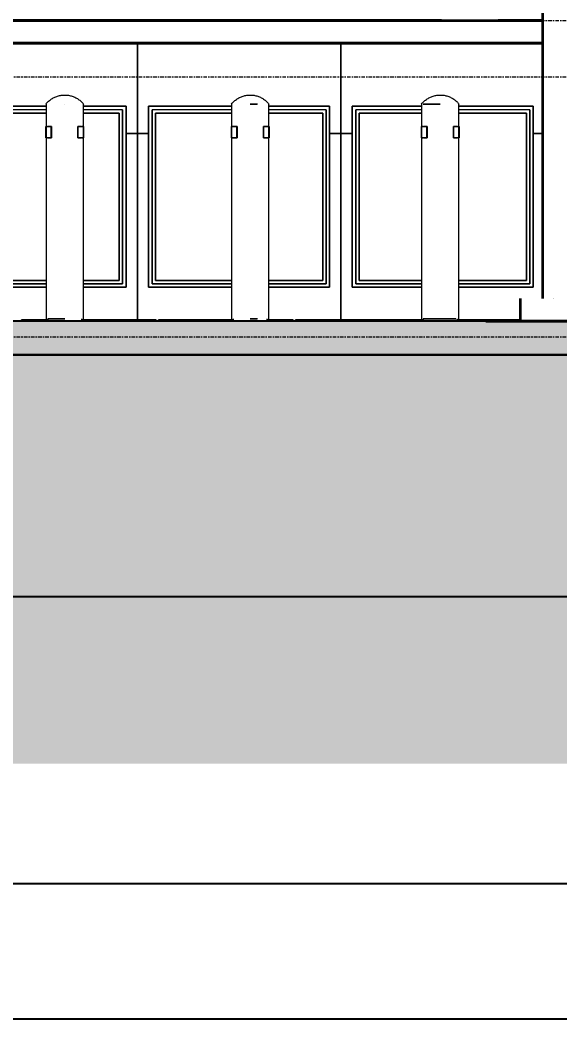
# Model space of a CAD drawing. Header units: millimetres. Extents: x 652554 to 1678317, y -308114 to 170803.
# Drawn here: x 746410 to 748793, y 150717 to 155235 of the extents above; entities that cross this region are included whole.
import ezdxf

# ---------------------------------------------------------------- set-up
doc = ezdxf.new("R2010")
doc.units = ezdxf.units.MM
doc.linetypes.add('Centre', pattern=[31.75, 6.35, -4.7625, 15.875, -4.7625])
doc.layers.get('Defpoints').update_dxf_attribs({"color": 250})
for name, color, linetype, lineweight in [('A-ANNO-DIMS', 1, 'Continuous', 9), ('A-COLS-E', 1, 'Continuous', 35), ('A-DETL-GENF', 2, 'Continuous', 35), ('A-DETL-THIN', 1, 'Continuous', 25), ('A-FLOR-E', 2, 'Continuous', 35), ('A-FLOR-FNSH', 2, 'Continuous', 70), ('A-FLOR-LEVL', 3, 'Continuous', 9), ('A-FLOR-PATT', 1, 'Continuous', 70), ('A-GENM', 1, 'Continuous', 9), ('A-GLAZ-CURT', 2, 'Continuous', 9), ('E-LITE-EQPM', 2, 'Continuous', 35), ('I-WALL-E', 2, 'Continuous', 35), ('WALL-E', 2, 'Continuous', 35)]:
    doc.layers.add(name, color=color, linetype=linetype, lineweight=lineweight)
doc.layers.add('DIM', color=1, linetype='Continuous')
doc.styles.add('Arial_2', font='arial.ttf', dxfattribs={"height": 3})
doc.dimstyles.new('DPA-DIM-3_0_C-C', dxfattribs={"dimscale": 304.8, "dimtxt": 153.03891, "dimasz": 0.246063, "dimexe": 0.328084, "dimexo": 0.0625, "dimgap": 0.082021, "dimtad": 1, "dimdec": 0, "dimzin": 0, "dimdsep": 46, "dimtxsty": 'Arial_2', "dimblk1": 'DOTBLANK', "dimblk2": 'DOTBLANK', "dimsah": 1, "dimcen": 0.09, "dimdle": 0.328084, "dimadec": 8, "dimazin": 0, "dimtfac": 1, "dimtdec": 4, "dimtix": 1, "dimtmove": 0, "dimatfit": 3, "dimfxl": 0.656168, "dimfxlon": 1, "dimtvp": 1, "dimtolj": 1, "dimtzin": 0, "dimarcsym": 2})
doc.dimstyles.new('DPA-DIM-3_0_T-T', dxfattribs={"dimscale": 304.8, "dimtxt": 153.03891, "dimasz": 0.328084, "dimexe": 0.328084, "dimexo": 0.0625, "dimgap": 0.082021, "dimtad": 1, "dimdec": 0, "dimzin": 0, "dimdsep": 46, "dimtxsty": 'Arial_2', "dimblk1": 'OBLIQUE', "dimblk2": 'OBLIQUE', "dimsah": 1, "dimcen": 0.09, "dimdle": 0.328084, "dimadec": 8, "dimazin": 0, "dimtfac": 1, "dimtdec": 4, "dimtix": 1, "dimtmove": 0, "dimatfit": 3, "dimfxl": 0.656168, "dimfxlon": 1, "dimtvp": 1, "dimtolj": 1, "dimtzin": 0, "dimarcsym": 2})

# ---------------------------------------------------------------- blocks, each defined once
blk = doc.blocks.new('DPA_Rectangular - 250 x 400 mm-V288-2240-01 ENTRANCE 2 ELEVATION 2')
at = {"layer": 'A-COLS-E'}
for p, q in [((-23084, 106400), (-23056.4, 106400)), ((-23056.4, 106400), (-23084, 106400)), ((-23084, 106400), (-23084, 105810)), ((-23084, 105810), (-23084, 106400)), ((-22956.4, 106400), (-22834, 106400)), ((-22834, 106400), (-22956.4, 106400)), ((-22834, 105810), (-22834, 106400)), ((-22834, 105810), (-22834, 106400)), ((-23084, 102450), (-22834, 102450)), ((-22834, 102450), (-23084, 102450))]:
    blk.add_line(p, q, dxfattribs=at)
blk = doc.blocks.new('DPA_CP_Entrance Facade Base Panel - Facade Base Panel-V384-2240-01 ENTRANCE 2 ELEVATION 2')
at = {"layer": 'A-GLAZ-CURT'}
for p, q in [((-25329, 102450), (-24429, 102450)), ((-24429, 102450), (-25329, 102450)), ((-25329, 101225), (-25329, 102450)), ((-25329, 102450), (-25329, 101225)), ((-24429, 102450), (-24429, 101225)), ((-24429, 102450), (-24429, 101225)), ((-25279, 101370), (-25279, 102170)), ((-25279, 102170), (-25279, 101370)), ((-25279, 102170), (-24832.5, 102170)), ((-24832.5, 102170), (-25279, 102170)), ((-25264, 101385), (-25264, 102155)), ((-24832.5, 102155), (-25264, 102155)), ((-25264, 102155), (-25264, 101385)), ((-24832.5, 102155), (-25264, 102155)), ((-24494, 102155), (-24667.6, 102155)), ((-24494, 102155), (-24667.6, 102155)), ((-24667.5, 102170), (-24479, 102170)), ((-24479, 102170), (-24667.5, 102170)), ((-24494, 102155), (-24494, 101385)), ((-24494, 101385), (-24494, 102155)), ((-24479, 102170), (-24479, 101370)), ((-24479, 101370), (-24479, 102170)), ((-25249, 101400), (-25249, 102140)), ((-24832.5, 102140), (-25249, 102140)), ((-25249, 102140), (-25249, 101400)), ((-24832.5, 102140), (-25249, 102140)), ((-25249, 102140), (-25249, 101400)), ((-24832.5, 102140), (-25249, 102140)), ((-25249, 102140), (-24832.5, 102140)), ((-25249, 101400), (-25249, 102140)), ((-24509, 102140), (-24667.6, 102140)), ((-24509, 102140), (-24667.6, 102140)), ((-24509, 102140), (-24667.6, 102140)), ((-24667.6, 102140), (-24509, 102140)), ((-24509, 102140), (-24509, 101400)), ((-24509, 101400), (-24509, 102140)), ((-24509, 101400), (-24509, 102140)), ((-24509, 102140), (-24509, 101400)), ((-25329, 102050), (-25279, 102050)), ((-25279, 102050), (-25329, 102050)), ((-25329, 101225), (-25329, 102050)), ((-25329, 102050), (-25329, 101225)), ((-24479, 102050), (-24429, 102050)), ((-24429, 102050), (-24479, 102050)), ((-24429, 102050), (-24429, 101225)), ((-24429, 102050), (-24429, 101225)), ((-24832.5, 101400), (-25249, 101400)), ((-25249, 101400), (-24832.5, 101400)), ((-25249, 101400), (-24832.5, 101400)), ((-24832.5, 101400), (-25249, 101400)), ((-24509, 101400), (-24667.5, 101400)), ((-24667.5, 101400), (-24509, 101400)), ((-24667.5, 101400), (-24509, 101400)), ((-24509, 101400), (-24667.5, 101400)), ((-24832.5, 101370), (-25279, 101370)), ((-25279, 101370), (-24832.5, 101370)), ((-24832.5, 101385), (-25264, 101385)), ((-25264, 101385), (-24832.5, 101385)), ((-24494, 101385), (-24667.5, 101385)), ((-24667.5, 101385), (-24494, 101385)), ((-24479, 101370), (-24667.5, 101370)), ((-24667.5, 101370), (-24479, 101370)), ((-24950.8, 101220), (-24940.6, 101220)), ((-24940.6, 101220), (-24950.8, 101220)), ((-24950.8, 101220), (-24940.6, 101220)), ((-24940.6, 101220), (-24950.8, 101220))]:
    blk.add_line(p, q, dxfattribs=at)
blk = doc.blocks.new('DPA_CP_Entrance Facade Base Panel - Facade Base Panel-V385-2240-01 ENTRANCE 2 ELEVATION 2')
at = {"layer": 'A-GLAZ-CURT'}
for p, q in [((-24429, 102450), (-23529, 102450)), ((-23529, 102450), (-24429, 102450)), ((-24429, 101225), (-24429, 102450)), ((-24429, 102450), (-24429, 101225)), ((-23529, 102450), (-23529, 101225)), ((-23529, 102450), (-23529, 101225)), ((-24379, 101370), (-24379, 102170)), ((-24379, 102170), (-24379, 101370)), ((-24379, 102170), (-24012.5, 102170)), ((-24012.5, 102170), (-24379, 102170)), ((-24364, 101385), (-24364, 102155)), ((-24012.5, 102155), (-24364, 102155)), ((-24364, 102155), (-24364, 101385)), ((-24012.5, 102155), (-24364, 102155)), ((-23594, 102155), (-23847.6, 102155)), ((-23594, 102155), (-23847.6, 102155)), ((-23847.5, 102170), (-23579, 102170)), ((-23579, 102170), (-23847.5, 102170)), ((-23594, 102155), (-23594, 101385)), ((-23594, 101385), (-23594, 102155)), ((-23579, 102170), (-23579, 101370)), ((-23579, 101370), (-23579, 102170)), ((-24349, 101400), (-24349, 102140)), ((-24012.5, 102140), (-24349, 102140)), ((-24349, 102140), (-24349, 101400)), ((-24012.5, 102140), (-24349, 102140)), ((-24349, 102140), (-24349, 101400)), ((-24012.5, 102140), (-24349, 102140)), ((-24349, 102140), (-24012.5, 102140)), ((-24349, 101400), (-24349, 102140)), ((-23609, 102140), (-23847.6, 102140)), ((-23609, 102140), (-23847.6, 102140)), ((-23609, 102140), (-23847.6, 102140)), ((-23847.6, 102140), (-23609, 102140)), ((-23609, 102140), (-23609, 101400)), ((-23609, 101400), (-23609, 102140)), ((-23609, 101400), (-23609, 102140)), ((-23609, 102140), (-23609, 101400)), ((-24429, 102050), (-24379, 102050)), ((-24379, 102050), (-24429, 102050)), ((-24429, 101225), (-24429, 102050)), ((-24429, 102050), (-24429, 101225)), ((-23579, 102050), (-23529, 102050)), ((-23529, 102050), (-23579, 102050)), ((-23529, 102050), (-23529, 101225)), ((-23529, 102050), (-23529, 101225)), ((-24012.5, 101400), (-24349, 101400)), ((-24349, 101400), (-24012.5, 101400)), ((-24349, 101400), (-24012.5, 101400)), ((-24012.5, 101400), (-24349, 101400)), ((-23609, 101400), (-23847.5, 101400)), ((-23847.5, 101400), (-23609, 101400)), ((-23847.5, 101400), (-23609, 101400)), ((-23609, 101400), (-23847.5, 101400)), ((-24012.5, 101370), (-24379, 101370)), ((-24379, 101370), (-24012.5, 101370)), ((-24012.5, 101385), (-24364, 101385)), ((-24364, 101385), (-24012.5, 101385)), ((-23594, 101385), (-23847.5, 101385)), ((-23847.5, 101385), (-23594, 101385)), ((-23579, 101370), (-23847.5, 101370)), ((-23847.5, 101370), (-23579, 101370)), ((-24345.6, 101220), (-24335.3, 101220)), ((-24335.3, 101220), (-24345.6, 101220)), ((-24345.6, 101220), (-24335.3, 101220)), ((-24335.3, 101220), (-24345.6, 101220)), ((-23740.3, 101220), (-23730.1, 101220)), ((-23730.1, 101220), (-23740.3, 101220)), ((-23740.3, 101220), (-23730.1, 101220)), ((-23730.1, 101220), (-23740.3, 101220))]:
    blk.add_line(p, q, dxfattribs=at)
blk = doc.blocks.new('DPA_CP_Entrance Facade Base Panel - Facade Base Panel-V386-2240-01 ENTRANCE 2 ELEVATION 2')
at = {"layer": 'A-GLAZ-CURT'}
for p, q in [((-23529, 102450), (-22639, 102450)), ((-22639, 102450), (-23529, 102450)), ((-23529, 101225), (-23529, 102450)), ((-23529, 102450), (-23529, 101225)), ((-23479, 101370), (-23479, 102170)), ((-23479, 102170), (-23479, 101370)), ((-23479, 102170), (-23172.5, 102170)), ((-23172.5, 102170), (-23479, 102170)), ((-23464, 101385), (-23464, 102155)), ((-23172.5, 102155), (-23464, 102155)), ((-23464, 102155), (-23464, 101385)), ((-23172.5, 102155), (-23464, 102155)), ((-22694, 102155), (-23007.6, 102155)), ((-22694, 102155), (-23007.6, 102155)), ((-23007.5, 102170), (-22679, 102170)), ((-22679, 102170), (-23007.5, 102170)), ((-22694, 102155), (-22694, 101385)), ((-22694, 101385), (-22694, 102155)), ((-22679, 102170), (-22679, 101370)), ((-22679, 101370), (-22679, 102170)), ((-23449, 101400), (-23449, 102140)), ((-23172.5, 102140), (-23449, 102140)), ((-23449, 102140), (-23449, 101400)), ((-23172.5, 102140), (-23449, 102140)), ((-23449, 102140), (-23449, 101400)), ((-23172.5, 102140), (-23449, 102140)), ((-23449, 102140), (-23172.5, 102140)), ((-23449, 101400), (-23449, 102140)), ((-22709, 102140), (-23007.6, 102140)), ((-22709, 102140), (-23007.6, 102140)), ((-22709, 102140), (-23007.6, 102140)), ((-23007.6, 102140), (-22709, 102140)), ((-22709, 102140), (-22709, 101400)), ((-22709, 101400), (-22709, 102140)), ((-22709, 101400), (-22709, 102140)), ((-22709, 102140), (-22709, 101400)), ((-23529, 102050), (-23479, 102050)), ((-23479, 102050), (-23529, 102050)), ((-23529, 101225), (-23529, 102050)), ((-23529, 102050), (-23529, 101225)), ((-22679, 102050), (-22639, 102050)), ((-22639, 102050), (-22679, 102050)), ((-23172.5, 101400), (-23449, 101400)), ((-23449, 101400), (-23172.5, 101400)), ((-23449, 101400), (-23172.5, 101400)), ((-23172.5, 101400), (-23449, 101400)), ((-22709, 101400), (-23007.5, 101400)), ((-23007.5, 101400), (-22709, 101400)), ((-23007.5, 101400), (-22709, 101400)), ((-22709, 101400), (-23007.5, 101400)), ((-23172.5, 101370), (-23479, 101370)), ((-23479, 101370), (-23172.5, 101370)), ((-23172.5, 101385), (-23464, 101385)), ((-23464, 101385), (-23172.5, 101385)), ((-22694, 101385), (-23007.5, 101385)), ((-23007.5, 101385), (-22694, 101385)), ((-22679, 101370), (-23007.5, 101370)), ((-23007.5, 101370), (-22679, 101370))]:
    blk.add_line(p, q, dxfattribs=at)
blk = doc.blocks.new('BOLLARD - BOLLARD-V457-2240-01 ENTRANCE 2 ELEVATION 2')
at = {"layer": 'A-GENM'}
for p, q in [((-23172.5, 102180), (-23172.5, 101230)), ((-23166.4, 102180), (-23166.4, 102180)), ((-23090, 102180), (-23166.2, 102180)), ((-23166.2, 102180), (-23090, 102180)), ((-23090, 102180), (-23090, 102180)), ((-23007.5, 101230), (-23007.5, 102180)), ((-23174.5, 102080), (-23174.5, 102030)), ((-23173.1, 102080), (-23149.8, 102080)), ((-23166.9, 102080), (-23172.5, 102080)), ((-23148.3, 102080), (-23164.8, 102080)), ((-23149.8, 102080), (-23148.3, 102080)), ((-23149.8, 102030), (-23149.8, 102080)), ((-23148.3, 102080), (-23148.3, 102030)), ((-23015.2, 102080), (-23031.7, 102080)), ((-23031.7, 102080), (-23030.2, 102080)), ((-23031.7, 102030), (-23031.7, 102080)), ((-23030.2, 102080), (-23006.9, 102080)), ((-23030.2, 102030), (-23030.2, 102080)), ((-23007.5, 102080), (-23013.1, 102080)), ((-23005.5, 102030), (-23005.5, 102080)), ((-23149.8, 102030), (-23173.1, 102030)), ((-23172.5, 102030), (-23166.9, 102030)), ((-23164.8, 102030), (-23148.3, 102030)), ((-23148.3, 102030), (-23149.8, 102030)), ((-23030.2, 102030), (-23031.7, 102030)), ((-23031.7, 102030), (-23015.2, 102030)), ((-23006.9, 102030), (-23030.2, 102030)), ((-23013.1, 102030), (-23007.5, 102030)), ((-23090, 101230), (-23166.4, 101230)), ((-23166.2, 101230), (-23090, 101230)), ((-23165, 101230), (-23165, 101220)), ((-23090, 101230), (-23090, 101230)), ((-23090, 101230), (-23090, 101230)), ((-23090, 101230), (-23020.7, 101230)), ((-23020.7, 101230), (-23090, 101230)), ((-23018.9, 101230), (-23018.9, 101230)), ((-23015, 101220), (-23015, 101230))]:
    blk.add_line(p, q, dxfattribs=at)
at = {"layer": 'A-GENM', "flags": 128}
for points in [[(-23172.5, 102180), (-23169.8, 102183.2), (-23167, 102186.4), (-23164.1, 102189.4), (-23161.1, 102192.3), (-23157.9, 102195.1), (-23154.7, 102197.7), (-23151.3, 102200.3), (-23147.8, 102202.6), (-23144.3, 102204.9), (-23140.6, 102207), (-23136.9, 102208.9), (-23133.1, 102210.7), (-23129.3, 102212.4), (-23125.3, 102213.9), (-23121.3, 102215.2), (-23117.3, 102216.4), (-23113.2, 102217.4), (-23109.1, 102218.2), (-23105, 102218.9), (-23100.8, 102219.4), (-23096.6, 102219.8), (-23092.4, 102220), (-23090, 102220)], [(-23090, 102220), (-23085.8, 102219.9), (-23081.6, 102219.7), (-23077.4, 102219.2), (-23073.3, 102218.7), (-23069.1, 102217.9), (-23065, 102217), (-23061, 102215.9), (-23056.9, 102214.7), (-23053, 102213.3), (-23049.1, 102211.7), (-23045.2, 102210), (-23041.5, 102208.1), (-23037.8, 102206.1), (-23034.2, 102203.9), (-23030.7, 102201.6), (-23027.2, 102199.2), (-23023.9, 102196.6), (-23020.7, 102193.9), (-23017.6, 102191.1), (-23014.6, 102188.1), (-23011.8, 102185.1), (-23009, 102181.9), (-23007.5, 102180)]]:
    blk.add_lwpolyline(points, dxfattribs=at)
blk = doc.blocks.new('BOLLARD - BOLLARD-V458-2240-01 ENTRANCE 2 ELEVATION 2')
at = {"layer": 'A-GENM'}
for p, q in [((-24012.5, 102180), (-24012.5, 101230)), ((-23930, 102180), (-23930, 102180)), ((-23930, 102180), (-23899.3, 102180)), ((-23898.4, 102180), (-23930, 102180)), ((-23847.5, 101230), (-23847.5, 102180)), ((-24014.5, 102080), (-24014.5, 102030)), ((-24013.1, 102080), (-23989.8, 102080)), ((-24006.9, 102080), (-24012.5, 102080)), ((-23988.3, 102080), (-24004.8, 102080)), ((-23989.8, 102080), (-23988.3, 102080)), ((-23989.8, 102030), (-23989.8, 102080)), ((-23988.3, 102080), (-23988.3, 102030)), ((-23855.2, 102080), (-23871.7, 102080)), ((-23871.7, 102080), (-23870.2, 102080)), ((-23871.7, 102030), (-23871.7, 102080)), ((-23870.2, 102080), (-23846.9, 102080)), ((-23870.2, 102030), (-23870.2, 102080)), ((-23847.5, 102080), (-23853.1, 102080)), ((-23845.5, 102030), (-23845.5, 102080)), ((-23989.8, 102030), (-24013.1, 102030)), ((-24012.5, 102030), (-24006.9, 102030)), ((-24004.8, 102030), (-23988.3, 102030)), ((-23988.3, 102030), (-23989.8, 102030)), ((-23870.2, 102030), (-23871.7, 102030)), ((-23871.7, 102030), (-23855.2, 102030)), ((-23846.9, 102030), (-23870.2, 102030)), ((-23853.1, 102030), (-23847.5, 102030)), ((-24005, 101230), (-24005, 101220)), ((-23930, 101230), (-23930, 101230)), ((-23930, 101230), (-23899.3, 101230)), ((-23898.4, 101230), (-23930, 101230)), ((-23930, 101230), (-23930, 101230)), ((-23930, 101230), (-23930, 101230)), ((-23855, 101220), (-23855, 101230))]:
    blk.add_line(p, q, dxfattribs=at)
at = {"layer": 'A-GENM', "flags": 128}
for points in [[(-24012.5, 102180), (-24009.8, 102183.2), (-24007, 102186.4), (-24004.1, 102189.4), (-24001.1, 102192.3), (-23997.9, 102195.1), (-23994.7, 102197.7), (-23991.3, 102200.3), (-23987.8, 102202.6), (-23984.3, 102204.9), (-23980.6, 102207), (-23976.9, 102208.9), (-23973.1, 102210.7), (-23969.3, 102212.4), (-23965.3, 102213.9), (-23961.3, 102215.2), (-23957.3, 102216.4), (-23953.2, 102217.4), (-23949.1, 102218.2), (-23945, 102218.9), (-23940.8, 102219.4), (-23936.6, 102219.8), (-23932.4, 102220), (-23930, 102220)], [(-23930, 102220), (-23925.8, 102219.9), (-23921.6, 102219.7), (-23917.4, 102219.2), (-23913.3, 102218.7), (-23909.1, 102217.9), (-23905, 102217), (-23901, 102215.9), (-23896.9, 102214.7), (-23893, 102213.3), (-23889.1, 102211.7), (-23885.2, 102210), (-23881.5, 102208.1), (-23877.8, 102206.1), (-23874.2, 102203.9), (-23870.7, 102201.6), (-23867.2, 102199.2), (-23863.9, 102196.6), (-23860.7, 102193.9), (-23857.6, 102191.1), (-23854.6, 102188.1), (-23851.8, 102185.1), (-23849, 102181.9), (-23847.5, 102180)]]:
    blk.add_lwpolyline(points, dxfattribs=at)
blk = doc.blocks.new('BOLLARD - BOLLARD-V459-2240-01 ENTRANCE 2 ELEVATION 2')
at = {"layer": 'A-GENM'}
for p, q in [((-24832.5, 102180), (-24832.5, 101230)), ((-24750, 102180), (-24750, 102180)), ((-24750, 102180), (-24750, 102180)), ((-24667.5, 101230), (-24667.5, 102180)), ((-24834.5, 102080), (-24834.5, 102030)), ((-24833.1, 102080), (-24809.8, 102080)), ((-24826.9, 102080), (-24832.5, 102080)), ((-24808.3, 102080), (-24824.8, 102080)), ((-24809.8, 102080), (-24808.3, 102080)), ((-24809.8, 102030), (-24809.8, 102080)), ((-24808.3, 102080), (-24808.3, 102030)), ((-24675.2, 102080), (-24691.7, 102080)), ((-24691.7, 102080), (-24690.2, 102080)), ((-24691.7, 102030), (-24691.7, 102080)), ((-24690.2, 102080), (-24666.9, 102080)), ((-24690.2, 102030), (-24690.2, 102080)), ((-24667.5, 102080), (-24673.1, 102080)), ((-24665.5, 102030), (-24665.5, 102080)), ((-24809.8, 102030), (-24833.1, 102030)), ((-24832.5, 102030), (-24826.9, 102030)), ((-24824.8, 102030), (-24808.3, 102030)), ((-24808.3, 102030), (-24809.8, 102030)), ((-24690.2, 102030), (-24691.7, 102030)), ((-24691.7, 102030), (-24675.2, 102030)), ((-24666.9, 102030), (-24690.2, 102030)), ((-24673.1, 102030), (-24667.5, 102030)), ((-24825, 101230), (-24825, 101220)), ((-24779.1, 101230), (-24825, 101230)), ((-24825, 101230), (-24779.1, 101230)), ((-24750, 101230), (-24778.7, 101230)), ((-24778.7, 101230), (-24750, 101230)), ((-24750, 101230), (-24750, 101230)), ((-24750, 101230), (-24750, 101230)), ((-24750, 101230), (-24750, 101230)), ((-24675, 101220), (-24675, 101230))]:
    blk.add_line(p, q, dxfattribs=at)
at = {"layer": 'A-GENM', "flags": 128}
for points in [[(-24832.5, 102180), (-24829.8, 102183.2), (-24827, 102186.4), (-24824.1, 102189.4), (-24821.1, 102192.3), (-24817.9, 102195.1), (-24814.7, 102197.7), (-24811.3, 102200.3), (-24807.8, 102202.6), (-24804.3, 102204.9), (-24800.6, 102207), (-24796.9, 102208.9), (-24793.1, 102210.7), (-24789.3, 102212.4), (-24785.3, 102213.9), (-24781.3, 102215.2), (-24777.3, 102216.4), (-24773.2, 102217.4), (-24769.1, 102218.2), (-24765, 102218.9), (-24760.8, 102219.4), (-24756.6, 102219.8), (-24752.4, 102220), (-24750, 102220)], [(-24750, 102220), (-24745.8, 102219.9), (-24741.6, 102219.7), (-24737.4, 102219.2), (-24733.3, 102218.7), (-24729.1, 102217.9), (-24725, 102217), (-24721, 102215.9), (-24716.9, 102214.7), (-24713, 102213.3), (-24709.1, 102211.7), (-24705.2, 102210), (-24701.5, 102208.1), (-24697.8, 102206.1), (-24694.2, 102203.9), (-24690.7, 102201.6), (-24687.2, 102199.2), (-24683.9, 102196.6), (-24680.7, 102193.9), (-24677.6, 102191.1), (-24674.6, 102188.1), (-24671.8, 102185.1), (-24669, 102181.9), (-24667.5, 102180)]]:
    blk.add_lwpolyline(points, dxfattribs=at)
blk = doc.blocks.new('DPA_Drainage Gutter_Landscape_Type A - DPA_Drainage Gutter_Landscape_Type A-17956717-2240-01 ENTRANCE 2 ELEVATION 2')
at = {"layer": 'A-GENM'}
for p, q in [((-24940.6, 101225), (-24825, 101225)), ((-24825, 101225), (-24940.6, 101225)), ((-24940.6, 101225), (-24940.6, 101220)), ((-24940.6, 101220), (-24940.6, 101225)), ((-24926.6, 101225), (-24933.6, 101225)), ((-24933.6, 101225), (-24926.6, 101225)), ((-24926.6, 101225), (-24933.6, 101225)), ((-24933.6, 101225), (-24926.6, 101225)), ((-24825, 101225), (-24933.6, 101225)), ((-24933.6, 101225), (-24825, 101225)), ((-24825, 101225), (-24933.6, 101225)), ((-24933.6, 101225), (-24825, 101225)), ((-24906.6, 101225), (-24919.6, 101225)), ((-24919.6, 101225), (-24906.6, 101225)), ((-24906.6, 101225), (-24919.6, 101225)), ((-24919.6, 101225), (-24906.6, 101225)), ((-24886.6, 101225), (-24899.6, 101225)), ((-24899.6, 101225), (-24886.6, 101225)), ((-24886.6, 101225), (-24899.6, 101225)), ((-24899.6, 101225), (-24886.6, 101225)), ((-24866.6, 101225), (-24879.6, 101225)), ((-24879.6, 101225), (-24866.6, 101225)), ((-24866.6, 101225), (-24879.6, 101225)), ((-24879.6, 101225), (-24866.6, 101225)), ((-24846.6, 101225), (-24859.6, 101225)), ((-24859.6, 101225), (-24846.6, 101225)), ((-24846.6, 101225), (-24859.6, 101225)), ((-24859.6, 101225), (-24846.6, 101225)), ((-24826.6, 101225), (-24839.6, 101225)), ((-24839.6, 101225), (-24826.6, 101225)), ((-24826.6, 101225), (-24839.6, 101225)), ((-24839.6, 101225), (-24826.6, 101225)), ((-24675.1, 101225), (-24345.6, 101225)), ((-24345.6, 101225), (-24675.1, 101225)), ((-24666.6, 101225), (-24675.1, 101225)), ((-24675.1, 101225), (-24666.6, 101225)), ((-24666.6, 101225), (-24675.1, 101225)), ((-24675.1, 101225), (-24666.6, 101225)), ((-24352.6, 101225), (-24675.1, 101225)), ((-24675.1, 101225), (-24352.6, 101225)), ((-24352.6, 101225), (-24675.1, 101225)), ((-24675.1, 101225), (-24352.6, 101225)), ((-24646.6, 101225), (-24659.6, 101225)), ((-24659.6, 101225), (-24646.6, 101225)), ((-24646.6, 101225), (-24659.6, 101225)), ((-24659.6, 101225), (-24646.6, 101225)), ((-24626.6, 101225), (-24639.6, 101225)), ((-24639.6, 101225), (-24626.6, 101225)), ((-24626.6, 101225), (-24639.6, 101225)), ((-24639.6, 101225), (-24626.6, 101225)), ((-24606.6, 101225), (-24619.6, 101225)), ((-24619.6, 101225), (-24606.6, 101225)), ((-24606.6, 101225), (-24619.6, 101225)), ((-24619.6, 101225), (-24606.6, 101225)), ((-24586.6, 101225), (-24599.6, 101225)), ((-24599.6, 101225), (-24586.6, 101225)), ((-24586.6, 101225), (-24599.6, 101225)), ((-24599.6, 101225), (-24586.6, 101225)), ((-24566.6, 101225), (-24579.6, 101225)), ((-24579.6, 101225), (-24566.6, 101225)), ((-24566.6, 101225), (-24579.6, 101225)), ((-24579.6, 101225), (-24566.6, 101225)), ((-24546.6, 101225), (-24559.1, 101225)), ((-24559.1, 101225), (-24546.6, 101225)), ((-24546.6, 101225), (-24559.1, 101225)), ((-24559.1, 101225), (-24546.6, 101225)), ((-24526.6, 101225), (-24539.6, 101225)), ((-24539.6, 101225), (-24526.6, 101225)), ((-24526.6, 101225), (-24539.6, 101225)), ((-24539.6, 101225), (-24526.6, 101225)), ((-24506.6, 101225), (-24519.6, 101225)), ((-24519.6, 101225), (-24506.6, 101225)), ((-24506.6, 101225), (-24519.6, 101225)), ((-24519.6, 101225), (-24506.6, 101225)), ((-24486.6, 101225), (-24499.6, 101225)), ((-24499.6, 101225), (-24486.6, 101225)), ((-24486.6, 101225), (-24499.6, 101225)), ((-24499.6, 101225), (-24486.6, 101225)), ((-24466.6, 101225), (-24479.6, 101225)), ((-24479.6, 101225), (-24466.6, 101225)), ((-24466.6, 101225), (-24479.6, 101225)), ((-24479.6, 101225), (-24466.6, 101225)), ((-24446.6, 101225), (-24459.6, 101225)), ((-24459.6, 101225), (-24446.6, 101225)), ((-24446.6, 101225), (-24459.6, 101225)), ((-24459.6, 101225), (-24446.6, 101225)), ((-24426.6, 101225), (-24439.6, 101225)), ((-24439.6, 101225), (-24426.6, 101225)), ((-24426.6, 101225), (-24439.6, 101225)), ((-24439.6, 101225), (-24426.6, 101225)), ((-24406.6, 101225), (-24419.6, 101225)), ((-24419.6, 101225), (-24406.6, 101225)), ((-24406.6, 101225), (-24419.6, 101225)), ((-24419.6, 101225), (-24406.6, 101225)), ((-24386.6, 101225), (-24399.6, 101225)), ((-24399.6, 101225), (-24386.6, 101225)), ((-24386.6, 101225), (-24399.6, 101225)), ((-24399.6, 101225), (-24386.6, 101225)), ((-24366.6, 101225), (-24379.6, 101225)), ((-24379.6, 101225), (-24366.6, 101225)), ((-24366.6, 101225), (-24379.6, 101225)), ((-24379.6, 101225), (-24366.6, 101225)), ((-24352.6, 101225), (-24359.6, 101225)), ((-24359.6, 101225), (-24352.6, 101225)), ((-24352.6, 101225), (-24359.6, 101225)), ((-24359.6, 101225), (-24352.6, 101225)), ((-24345.6, 101220), (-24345.6, 101225)), ((-24345.6, 101220), (-24345.6, 101225)), ((-24335.3, 101225), (-24005, 101225)), ((-24005, 101225), (-24335.3, 101225)), ((-24335.3, 101225), (-24335.3, 101220)), ((-24335.3, 101220), (-24335.3, 101225)), ((-24321.3, 101225), (-24328.3, 101225)), ((-24328.3, 101225), (-24321.3, 101225)), ((-24321.3, 101225), (-24328.3, 101225)), ((-24328.3, 101225), (-24321.3, 101225)), ((-24005, 101225), (-24328.3, 101225)), ((-24328.3, 101225), (-24005, 101225)), ((-24005, 101225), (-24328.3, 101225)), ((-24328.3, 101225), (-24005, 101225)), ((-24301.3, 101225), (-24314.3, 101225)), ((-24314.3, 101225), (-24301.3, 101225)), ((-24301.3, 101225), (-24314.3, 101225)), ((-24314.3, 101225), (-24301.3, 101225)), ((-24281.3, 101225), (-24294.3, 101225)), ((-24294.3, 101225), (-24281.3, 101225)), ((-24281.3, 101225), (-24294.3, 101225)), ((-24294.3, 101225), (-24281.3, 101225)), ((-24261.3, 101225), (-24274.3, 101225)), ((-24274.3, 101225), (-24261.3, 101225)), ((-24261.3, 101225), (-24274.3, 101225)), ((-24274.3, 101225), (-24261.3, 101225)), ((-24241.3, 101225), (-24254.3, 101225)), ((-24254.3, 101225), (-24241.3, 101225)), ((-24241.3, 101225), (-24254.3, 101225)), ((-24254.3, 101225), (-24241.3, 101225)), ((-24221.3, 101225), (-24234.3, 101225)), ((-24234.3, 101225), (-24221.3, 101225)), ((-24221.3, 101225), (-24234.3, 101225)), ((-24234.3, 101225), (-24221.3, 101225)), ((-24201.3, 101225), (-24214.3, 101225)), ((-24214.3, 101225), (-24201.3, 101225)), ((-24201.3, 101225), (-24214.3, 101225)), ((-24214.3, 101225), (-24201.3, 101225)), ((-24181.3, 101225), (-24194.3, 101225)), ((-24194.3, 101225), (-24181.3, 101225)), ((-24181.3, 101225), (-24194.3, 101225)), ((-24194.3, 101225), (-24181.3, 101225)), ((-24161.3, 101225), (-24174.3, 101225)), ((-24174.3, 101225), (-24161.3, 101225)), ((-24161.3, 101225), (-24174.3, 101225)), ((-24174.3, 101225), (-24161.3, 101225)), ((-24141.3, 101225), (-24154.3, 101225)), ((-24154.3, 101225), (-24141.3, 101225)), ((-24141.3, 101225), (-24154.3, 101225)), ((-24154.3, 101225), (-24141.3, 101225)), ((-24121.3, 101225), (-24134.3, 101225)), ((-24134.3, 101225), (-24121.3, 101225)), ((-24121.3, 101225), (-24134.3, 101225)), ((-24134.3, 101225), (-24121.3, 101225)), ((-24101.3, 101225), (-24114.3, 101225)), ((-24114.3, 101225), (-24101.3, 101225)), ((-24101.3, 101225), (-24114.3, 101225)), ((-24114.3, 101225), (-24101.3, 101225)), ((-24081.3, 101225), (-24094.3, 101225)), ((-24094.3, 101225), (-24081.3, 101225)), ((-24081.3, 101225), (-24094.3, 101225)), ((-24094.3, 101225), (-24081.3, 101225)), ((-24061.3, 101225), (-24074.3, 101225)), ((-24074.3, 101225), (-24061.3, 101225)), ((-24061.3, 101225), (-24074.3, 101225)), ((-24074.3, 101225), (-24061.3, 101225)), ((-24041.3, 101225), (-24054.3, 101225)), ((-24054.3, 101225), (-24041.3, 101225)), ((-24041.3, 101225), (-24054.3, 101225)), ((-24054.3, 101225), (-24041.3, 101225)), ((-24021.3, 101225), (-24034.3, 101225)), ((-24034.3, 101225), (-24021.3, 101225)), ((-24021.3, 101225), (-24034.3, 101225)), ((-24034.3, 101225), (-24021.3, 101225)), ((-24005, 101225), (-24014.3, 101225)), ((-24014.3, 101225), (-24005, 101225)), ((-24005, 101225), (-24014.3, 101225)), ((-24014.3, 101225), (-24005, 101225)), ((-23855.1, 101225), (-23740.3, 101225)), ((-23740.3, 101225), (-23855.1, 101225)), ((-23747.3, 101225), (-23855.1, 101225)), ((-23855.1, 101225), (-23747.3, 101225)), ((-23747.3, 101225), (-23855.1, 101225)), ((-23855.1, 101225), (-23747.3, 101225)), ((-23841.3, 101225), (-23854.3, 101225)), ((-23854.3, 101225), (-23841.3, 101225)), ((-23841.3, 101225), (-23854.3, 101225)), ((-23854.3, 101225), (-23841.3, 101225)), ((-23821.3, 101225), (-23834.3, 101225)), ((-23834.3, 101225), (-23821.3, 101225)), ((-23821.3, 101225), (-23834.3, 101225)), ((-23834.3, 101225), (-23821.3, 101225)), ((-23801.3, 101225), (-23814.3, 101225)), ((-23814.3, 101225), (-23801.3, 101225)), ((-23801.3, 101225), (-23814.3, 101225)), ((-23814.3, 101225), (-23801.3, 101225)), ((-23781.3, 101225), (-23794.3, 101225)), ((-23794.3, 101225), (-23781.3, 101225)), ((-23781.3, 101225), (-23794.3, 101225)), ((-23794.3, 101225), (-23781.3, 101225)), ((-23761.3, 101225), (-23774.3, 101225)), ((-23774.3, 101225), (-23761.3, 101225)), ((-23761.3, 101225), (-23774.3, 101225)), ((-23774.3, 101225), (-23761.3, 101225)), ((-23747.3, 101225), (-23754.3, 101225)), ((-23754.3, 101225), (-23747.3, 101225)), ((-23747.3, 101225), (-23754.3, 101225)), ((-23754.3, 101225), (-23747.3, 101225)), ((-23740.3, 101220), (-23740.3, 101225)), ((-23740.3, 101220), (-23740.3, 101225)), ((-23730.1, 101225), (-23165, 101225)), ((-23165, 101225), (-23730.1, 101225)), ((-23730.1, 101225), (-23730.1, 101220)), ((-23730.1, 101220), (-23730.1, 101225)), ((-23716.1, 101225), (-23723.1, 101225)), ((-23723.1, 101225), (-23716.1, 101225)), ((-23716.1, 101225), (-23723.1, 101225)), ((-23723.1, 101225), (-23716.1, 101225)), ((-23165, 101225), (-23723.1, 101225)), ((-23723.1, 101225), (-23165, 101225)), ((-23165, 101225), (-23723.1, 101225)), ((-23723.1, 101225), (-23165, 101225)), ((-23696.1, 101225), (-23709.1, 101225)), ((-23709.1, 101225), (-23696.1, 101225)), ((-23696.1, 101225), (-23709.1, 101225)), ((-23709.1, 101225), (-23696.1, 101225)), ((-23676.1, 101225), (-23689.1, 101225)), ((-23689.1, 101225), (-23676.1, 101225)), ((-23676.1, 101225), (-23689.1, 101225)), ((-23689.1, 101225), (-23676.1, 101225)), ((-23656.1, 101225), (-23669.1, 101225)), ((-23669.1, 101225), (-23656.1, 101225)), ((-23656.1, 101225), (-23669.1, 101225)), ((-23669.1, 101225), (-23656.1, 101225)), ((-23636.1, 101225), (-23649.1, 101225)), ((-23649.1, 101225), (-23636.1, 101225)), ((-23636.1, 101225), (-23649.1, 101225)), ((-23649.1, 101225), (-23636.1, 101225)), ((-23616.1, 101225), (-23629.1, 101225)), ((-23629.1, 101225), (-23616.1, 101225)), ((-23616.1, 101225), (-23629.1, 101225)), ((-23629.1, 101225), (-23616.1, 101225)), ((-23596.1, 101225), (-23609.1, 101225)), ((-23609.1, 101225), (-23596.1, 101225)), ((-23596.1, 101225), (-23609.1, 101225)), ((-23609.1, 101225), (-23596.1, 101225)), ((-23576.1, 101225), (-23589.1, 101225)), ((-23589.1, 101225), (-23576.1, 101225)), ((-23576.1, 101225), (-23589.1, 101225)), ((-23589.1, 101225), (-23576.1, 101225)), ((-23556.1, 101225), (-23569.1, 101225)), ((-23569.1, 101225), (-23556.1, 101225)), ((-23556.1, 101225), (-23569.1, 101225)), ((-23569.1, 101225), (-23556.1, 101225)), ((-23536.1, 101225), (-23549.1, 101225)), ((-23549.1, 101225), (-23536.1, 101225)), ((-23536.1, 101225), (-23549.1, 101225)), ((-23549.1, 101225), (-23536.1, 101225)), ((-23516.1, 101225), (-23529.1, 101225)), ((-23529.1, 101225), (-23516.1, 101225)), ((-23516.1, 101225), (-23529.1, 101225)), ((-23529.1, 101225), (-23516.1, 101225)), ((-23496.1, 101225), (-23509.1, 101225)), ((-23509.1, 101225), (-23496.1, 101225)), ((-23496.1, 101225), (-23509.1, 101225)), ((-23509.1, 101225), (-23496.1, 101225)), ((-23476.1, 101225), (-23489.1, 101225)), ((-23489.1, 101225), (-23476.1, 101225)), ((-23476.1, 101225), (-23489.1, 101225)), ((-23489.1, 101225), (-23476.1, 101225)), ((-23456.1, 101225), (-23469.1, 101225)), ((-23469.1, 101225), (-23456.1, 101225)), ((-23456.1, 101225), (-23469.1, 101225)), ((-23469.1, 101225), (-23456.1, 101225)), ((-23436.1, 101225), (-23449.1, 101225)), ((-23449.1, 101225), (-23436.1, 101225)), ((-23436.1, 101225), (-23449.1, 101225)), ((-23449.1, 101225), (-23436.1, 101225)), ((-23416.1, 101225), (-23429.1, 101225)), ((-23429.1, 101225), (-23416.1, 101225)), ((-23416.1, 101225), (-23429.1, 101225)), ((-23429.1, 101225), (-23416.1, 101225)), ((-23396.1, 101225), (-23409.1, 101225)), ((-23409.1, 101225), (-23396.1, 101225)), ((-23396.1, 101225), (-23409.1, 101225)), ((-23409.1, 101225), (-23396.1, 101225)), ((-23376.1, 101225), (-23389.1, 101225)), ((-23389.1, 101225), (-23376.1, 101225)), ((-23376.1, 101225), (-23389.1, 101225)), ((-23389.1, 101225), (-23376.1, 101225)), ((-23356.1, 101225), (-23369.1, 101225)), ((-23369.1, 101225), (-23356.1, 101225)), ((-23356.1, 101225), (-23369.1, 101225)), ((-23369.1, 101225), (-23356.1, 101225)), ((-23336.1, 101225), (-23349.1, 101225)), ((-23349.1, 101225), (-23336.1, 101225)), ((-23336.1, 101225), (-23349.1, 101225)), ((-23349.1, 101225), (-23336.1, 101225)), ((-23316.1, 101225), (-23329.1, 101225)), ((-23329.1, 101225), (-23316.1, 101225)), ((-23316.1, 101225), (-23329.1, 101225)), ((-23329.1, 101225), (-23316.1, 101225)), ((-23296.1, 101225), (-23309.1, 101225)), ((-23309.1, 101225), (-23296.1, 101225)), ((-23296.1, 101225), (-23309.1, 101225)), ((-23309.1, 101225), (-23296.1, 101225)), ((-23276.1, 101225), (-23289.1, 101225)), ((-23289.1, 101225), (-23276.1, 101225)), ((-23276.1, 101225), (-23289.1, 101225)), ((-23289.1, 101225), (-23276.1, 101225)), ((-23256.1, 101225), (-23269.1, 101225)), ((-23269.1, 101225), (-23256.1, 101225)), ((-23256.1, 101225), (-23269.1, 101225)), ((-23269.1, 101225), (-23256.1, 101225)), ((-23236.1, 101225), (-23249.1, 101225)), ((-23249.1, 101225), (-23236.1, 101225)), ((-23236.1, 101225), (-23249.1, 101225)), ((-23249.1, 101225), (-23236.1, 101225)), ((-23216.1, 101225), (-23229.1, 101225)), ((-23229.1, 101225), (-23216.1, 101225)), ((-23216.1, 101225), (-23229.1, 101225)), ((-23229.1, 101225), (-23216.1, 101225)), ((-23196.1, 101225), (-23209.1, 101225)), ((-23209.1, 101225), (-23196.1, 101225)), ((-23196.1, 101225), (-23209.1, 101225)), ((-23209.1, 101225), (-23196.1, 101225)), ((-23176.1, 101225), (-23189.1, 101225)), ((-23189.1, 101225), (-23176.1, 101225)), ((-23176.1, 101225), (-23189.1, 101225)), ((-23189.1, 101225), (-23176.1, 101225)), ((-23165, 101225), (-23169.1, 101225)), ((-23169.1, 101225), (-23165, 101225)), ((-23165, 101225), (-23169.1, 101225)), ((-23169.1, 101225), (-23165, 101225)), ((-23015.1, 101225), (-22735.2, 101225)), ((-22735.2, 101225), (-23015.1, 101225)), ((-23010.8, 101225), (-23015.1, 101225)), ((-23015.1, 101225), (-23010.8, 101225)), ((-23010.8, 101225), (-23015.1, 101225)), ((-23015.1, 101225), (-23010.8, 101225)), ((-22735.2, 101225), (-23015.1, 101225)), ((-23015.1, 101225), (-22735.2, 101225)), ((-22735.2, 101225), (-23015.1, 101225)), ((-23015.1, 101225), (-22735.2, 101225)), ((-22990.8, 101225), (-23003.8, 101225)), ((-23003.8, 101225), (-22990.8, 101225)), ((-22990.8, 101225), (-23003.8, 101225)), ((-23003.8, 101225), (-22990.8, 101225)), ((-22970.8, 101225), (-22983.8, 101225)), ((-22983.8, 101225), (-22970.8, 101225)), ((-22970.8, 101225), (-22983.8, 101225)), ((-22983.8, 101225), (-22970.8, 101225)), ((-22950.8, 101225), (-22963.8, 101225)), ((-22963.8, 101225), (-22950.8, 101225)), ((-22950.8, 101225), (-22963.8, 101225)), ((-22963.8, 101225), (-22950.8, 101225)), ((-22930.8, 101225), (-22943.8, 101225)), ((-22943.8, 101225), (-22930.8, 101225)), ((-22930.8, 101225), (-22943.8, 101225)), ((-22943.8, 101225), (-22930.8, 101225)), ((-22910.8, 101225), (-22923.8, 101225)), ((-22923.8, 101225), (-22910.8, 101225)), ((-22910.8, 101225), (-22923.8, 101225)), ((-22923.8, 101225), (-22910.8, 101225)), ((-22890.8, 101225), (-22903.8, 101225)), ((-22903.8, 101225), (-22890.8, 101225)), ((-22890.8, 101225), (-22903.8, 101225)), ((-22903.8, 101225), (-22890.8, 101225)), ((-22870.8, 101225), (-22883.8, 101225)), ((-22883.8, 101225), (-22870.8, 101225)), ((-22870.8, 101225), (-22883.8, 101225)), ((-22883.8, 101225), (-22870.8, 101225)), ((-22850.8, 101225), (-22863.8, 101225)), ((-22863.8, 101225), (-22850.8, 101225)), ((-22850.8, 101225), (-22863.8, 101225)), ((-22863.8, 101225), (-22850.8, 101225)), ((-22830.8, 101225), (-22843.8, 101225)), ((-22843.8, 101225), (-22830.8, 101225)), ((-22830.8, 101225), (-22843.8, 101225)), ((-22843.8, 101225), (-22830.8, 101225)), ((-22810.8, 101225), (-22823.8, 101225)), ((-22823.8, 101225), (-22810.8, 101225)), ((-22810.8, 101225), (-22823.8, 101225)), ((-22823.8, 101225), (-22810.8, 101225)), ((-22790.8, 101225), (-22803.8, 101225)), ((-22803.8, 101225), (-22790.8, 101225)), ((-22790.8, 101225), (-22803.8, 101225)), ((-22803.8, 101225), (-22790.8, 101225)), ((-22770.8, 101225), (-22783.8, 101225)), ((-22783.8, 101225), (-22770.8, 101225)), ((-22770.8, 101225), (-22783.8, 101225)), ((-22783.8, 101225), (-22770.8, 101225)), ((-22750.8, 101225), (-22763.8, 101225)), ((-22763.8, 101225), (-22750.8, 101225)), ((-22750.8, 101225), (-22763.8, 101225)), ((-22763.8, 101225), (-22750.8, 101225)), ((-22735.2, 101225), (-22743.8, 101225)), ((-22743.8, 101225), (-22735.2, 101225)), ((-22735.2, 101225), (-22743.8, 101225)), ((-22743.8, 101225), (-22735.2, 101225))]:
    blk.add_line(p, q, dxfattribs=at)
blk = doc.blocks.new('ACM_L14 - LED Street Light Luminaire with Wide Light - PRA4-CB-8-V464-2240-01 ENTRANCE 2 ELEVATION 2')
at = {"layer": 'E-LITE-EQPM'}
for p, q in [((-22639, 107450), (-22639, 101320)), ((-22736.7, 101320), (-22736.7, 101220)), ((-22589, 101320), (-22589, 101320)), ((-22589, 101320), (-22589, 101320)), ((-22588.2, 101320), (-22588.2, 101320)), ((-22588.2, 101320), (-22588.2, 101320)), ((-22289, 101220), (-22889, 101220)), ((-22889, 101220), (-22289, 101220)), ((-22589, 101220), (-22589, 101220)), ((-22589, 101220), (-22589, 101220))]:
    blk.add_line(p, q, dxfattribs=at)
blk = doc.blocks.new('_DotBlank')
at = {"color": 0, "linetype": 'ByBlock', "lineweight": -2}
blk.add_line((-0.5, 0), (-1, 0), dxfattribs=at)
blk.add_circle((0, 0), 0.5, dxfattribs=at)
blk = doc.blocks.new('*D5055')
at = {"layer": 'A-ANNO-DIMS', "color": 0, "lineweight": -2, "transparency": 16777216}
for p, q in [((734966.6, 151198.4), (734966.6, 150717.4)), ((755103.6, 151198.4), (755103.6, 150717.4)), ((735041.6, 150817.4), (755028.6, 150817.4))]:
    blk.add_line(p, q, dxfattribs=at)
at = {"layer": 'Defpoints', "color": 0, "transparency": 16777216}
for p in [(734966.6, 151217.4), (755103.6, 151217.4), (755103.6, 150817.4)]:
    blk.add_point(p, dxfattribs=at)
at = {"layer": 'A-ANNO-DIMS', "color": 0, "lineweight": -2, "transparency": 16777216, "xscale": 75, "yscale": 75, "zscale": 75, "rotation": 180}
blk.add_blockref('_DotBlank', (734966.6, 150817.4), dxfattribs=at)
at = {"layer": 'A-ANNO-DIMS', "color": 0, "lineweight": -2, "transparency": 16777216, "xscale": 75, "yscale": 75, "zscale": 75}
blk.add_blockref('_DotBlank', (755103.6, 150817.4), dxfattribs=at)
at = {"layer": 'A-ANNO-DIMS', "color": 0, "transparency": 16777216, "insert": (745035.1, 150919.1), "char_height": 150, "width": 1384.414, "attachment_point": 5, "style": 'Arial_2'}
blk.add_mtext('\\A1;20137', dxfattribs=at)
blk = doc.blocks.new('_Oblique')
at = {"color": 0, "linetype": 'ByBlock', "lineweight": -2}
blk.add_line((-0.5, -0.5), (0.5, 0.5), dxfattribs=at)
blk = doc.blocks.new('*D5080')
at = {"layer": 'A-ANNO-DIMS', "color": 0, "lineweight": -2, "transparency": 16777216}
for p, q in [((739746.6, 151798.4), (739746.6, 151317.4)), ((752409.7, 151798.4), (752409.7, 151317.4)), ((739646.6, 151417.4), (752509.7, 151417.4))]:
    blk.add_line(p, q, dxfattribs=at)
at = {"layer": 'Defpoints', "color": 0, "transparency": 16777216}
for p in [(739746.6, 151817.4), (752409.7, 151817.4), (752409.7, 151417.4)]:
    blk.add_point(p, dxfattribs=at)
at = {"layer": 'A-ANNO-DIMS', "color": 0, "lineweight": -2, "transparency": 16777216, "xscale": 100, "yscale": 100, "zscale": 100, "rotation": 180}
blk.add_blockref('_Oblique', (739746.6, 151417.4), dxfattribs=at)
at = {"layer": 'A-ANNO-DIMS', "color": 0, "lineweight": -2, "transparency": 16777216, "xscale": 100, "yscale": 100, "zscale": 100}
blk.add_blockref('_Oblique', (752409.7, 151417.4), dxfattribs=at)
at = {"layer": 'A-ANNO-DIMS', "color": 0, "transparency": 16777216, "insert": (746078.1, 151519.1), "char_height": 150, "width": 1384.414, "attachment_point": 5, "style": 'Arial_2'}
blk.add_mtext('\\A1;12663', dxfattribs=at)

msp = doc.modelspace()

# ---------------------------------------------------------------- hatches: boundary and pattern name
at = {"layer": 'A-DETL-GENF', "lineweight": 9}
h = msp.add_hatch(dxfattribs=at)
h.set_pattern_fill('FP_19', color=9, style=0, pattern_type=2)
h.set_pattern_definition([(45, (761426.9, 52685.5), (0, 449.0128), [317.5, -317.5]), (45, (761342.7, 52769.68), (0, 449.0128), [317.5, -317.5]), (45, (761258.5, 52853.87), (0, 449.0128), [317.5, -317.5]), (135, (761258.5, 52910), (-449.0128, 3e-14), [317.5, -317.5]), (135, (761342.7, 52994.2), (-449.0128, 3e-14), [317.5, -317.5]), (135, (761426.9, 53078.38), (-449.0128, 3e-14), [317.5, -317.5])])
h.paths.add_polyline_path([(748115.9456, 151947.1194), (762777.3002, 151947.1194), (762777.3002, 153755.4952), (725244.2325, 153755.4952), (725244.2325, 151947.1194), (747822.7185, 151947.1194)])
at = {"layer": 'A-FLOR-PATT', "lineweight": 9}
h = msp.add_hatch(dxfattribs=at)
h.set_pattern_fill('FP_11', color=256, style=0, pattern_type=2)
h.set_pattern_definition([(50, (761426.9, 52685.5), (728.7365, -63.7558), [76.2, -838.2]), (355, (761426.9, 52685.5), (-140.9716, 764.2276), [60.96, -670.56]), (100.451, (761487.6, 52680.2), (587.77, 700.4668), [64.76, -712.36]), (46.184, (761426.9, 52888.7), (1084.316, -168.171), [114.3, -1257.3]), (96.636, (761517.3, 52874.7), (949.61, 989.71), [97.14, -1068.54]), (351.184, (761426.9, 52888.7), (949.62, 989.701), [91.44, -1005.84]), (21, (761528.5, 52837.9), (606.458, -409.0606), [76.2, -838.2]), (326, (761528.5, 52837.9), (247.2083, 736.753), [60.96, -670.56]), (71.451, (761579, 52803.8), (853.6683, 327.6855), [64.76, -712.36]), (37.5, (761426.9, 52685.5), (12.3547, 338.2201), [33.528, -628.904, 33.528, -647.192, -673.1]), (37.5, (761426.9, 52685.5), (12.3547, 338.2201), [-1343.152, 33.528, -639.572]), (7.5, (761426.9, 52685.5), (267.2789, 400.7221), [33.528, -354.584, 33.528, -613.664, -256.54]), (7.5, (761426.9, 52685.5), (267.2789, 400.7221), [-1035.304, 33.528, -223.012]), (327.5, (761200.32, 52685.5), (542.3633, -22.91534), [33.528, -220.472, 33.528, -758.952, -1051.56]), (327.5, (761200.32, 52685.5), (542.3633, -22.91534), [-1046.48, 33.528, -1018.032]), (317.5, (761098.7, 52685.5), (592.517, 101.7071), [33.528, -296.672, 33.528, -492.76, -746.76]), (317.5, (761098.7, 52685.5), (592.517, 101.7071), [-856.488, 33.528, -713.232])])
h.paths.add_polyline_path([(728597.4073, 153755.4952), (751724.2123, 153755.4952), (751724.2123, 153905.4952), (728597.4073, 153905.4952)])

# ---------------------------------------------------------------- linework, layer by layer
at = {"layer": 'A-DETL-THIN'}
msp.add_line((762777.3002, 153755.4952), (725244.2325, 153755.4952), dxfattribs=at)
at = {"layer": 'A-FLOR-E'}
for p, q in [((739746.5516, 155235.4952), (748716.5516, 155235.4952)), ((748271.5516, 155235.4952), (745521.5516, 155235.4952)), ((748716.5516, 155235.4952), (748521.5516, 155235.4952)), ((748716.5516, 155135.4952), (739746.5516, 155135.4952)), ((741512.5559, 155135.4952), (748716.5516, 155135.4952))]:
    msp.add_line(p, q, dxfattribs=at)
at = {"layer": 'A-FLOR-FNSH', "color": 7, "lineweight": 25}
for p, q in [((751724.2123, 153905.4952), (728597.4073, 153905.4952)), ((728597.4073, 153755.4952), (751724.2123, 153755.4952))]:
    msp.add_line(p, q, dxfattribs=at)
at = {"layer": 'A-FLOR-LEVL', "linetype": 'Centre'}
for p, q in [((725077.5054, 155235.4952), (764749.6947, 155235.4952)), ((725077.5054, 154985.4952), (765118.3587, 154985.4952)), ((725077.5054, 153905.4952), (766666.9021, 153905.4952)), ((725077.5054, 153835.4952), (764833.4819, 153835.4952))]:
    msp.add_line(p, q, dxfattribs=at)
at = {"layer": 'DIM', "color": 6}
msp.add_line((845389, 152685.4953), (679586, 152685.4953), dxfattribs=at)
msp.add_lwpolyline([(734396.5516, 158230.4952), (755176.5766, 158230.4952), (755176.5766, 153905.4952), (734396.5516, 153905.4952)], close=True, dxfattribs=at)
at = {"layer": 'I-WALL-E'}
for p, q in [((741512.5559, 155135.4952), (748716.5516, 155135.4952)), ((748716.5516, 155135.4952), (741512.5559, 155135.4952))]:
    msp.add_line(p, q, dxfattribs=at)
at = {"layer": 'WALL-E'}
for p, q in [((739146.5516, 155135.4952), (748716.5516, 155135.4952)), ((748716.5516, 155135.4952), (739696.5516, 155135.4952))]:
    msp.add_line(p, q, dxfattribs=at)

# ---------------------------------------------------------------- block references
at = {"layer": 'A-COLS-E'}
msp.add_blockref('DPA_Rectangular - 250 x 400 mm-V288-2240-01 ENTRANCE 2 ELEVATION 2', (771355.5694, 52685.4952), dxfattribs=at)
at = {"layer": 'A-GENM'}
for name in ['BOLLARD - BOLLARD-V459-2240-01 ENTRANCE 2 ELEVATION 2', 'BOLLARD - BOLLARD-V458-2240-01 ENTRANCE 2 ELEVATION 2', 'BOLLARD - BOLLARD-V457-2240-01 ENTRANCE 2 ELEVATION 2', 'DPA_Drainage Gutter_Landscape_Type A - DPA_Drainage Gutter_Landscape_Type A-17956717-2240-01 ENTRANCE 2 ELEVATION 2']:
    msp.add_blockref(name, (771355.5694, 52685.4952), dxfattribs=at)
at = {"layer": 'A-GLAZ-CURT'}
for name in ['DPA_CP_Entrance Facade Base Panel - Facade Base Panel-V384-2240-01 ENTRANCE 2 ELEVATION 2', 'DPA_CP_Entrance Facade Base Panel - Facade Base Panel-V385-2240-01 ENTRANCE 2 ELEVATION 2', 'DPA_CP_Entrance Facade Base Panel - Facade Base Panel-V386-2240-01 ENTRANCE 2 ELEVATION 2']:
    msp.add_blockref(name, (771355.5694, 52685.4952), dxfattribs=at)
at = {"layer": 'E-LITE-EQPM'}
msp.add_blockref('ACM_L14 - LED Street Light Luminaire with Wide Light - PRA4-CB-8-V464-2240-01 ENTRANCE 2 ELEVATION 2', (771355.5694, 52685.4952), dxfattribs=at)

# ---------------------------------------------------------------- dimensions: what is measured, and where the dimension line sits
at = {"layer": 'A-ANNO-DIMS'}
for base, p1, p2, dimstyle, override, picture, middle in [((752409.6572, 151417.4201), (739746.5516, 151817.4201), (752409.6572, 151817.4201), 'DPA-DIM-3_0_T-T', {"dimpost": '<>', "dimfxl": 12663.105622}, '*D5080', (746078.1044, 151519.0572)), ((755103.5517, 150817.4201), (734966.5516, 151217.4201), (755103.5517, 151217.4201), 'DPA-DIM-3_0_C-C', {"dimpost": '<>', "dimfxl": 20137.000087}, '*D5055', (745035.0517, 150919.0572))]:
    dim = msp.add_linear_dim(base=base, p1=p1, p2=p2, dimstyle=dimstyle, override=override, dxfattribs=at)
    dim.commit()
    dim.dimension.update_dxf_attribs({"geometry": picture, "text_midpoint": middle})

doc.saveas('drawing.dxf')
